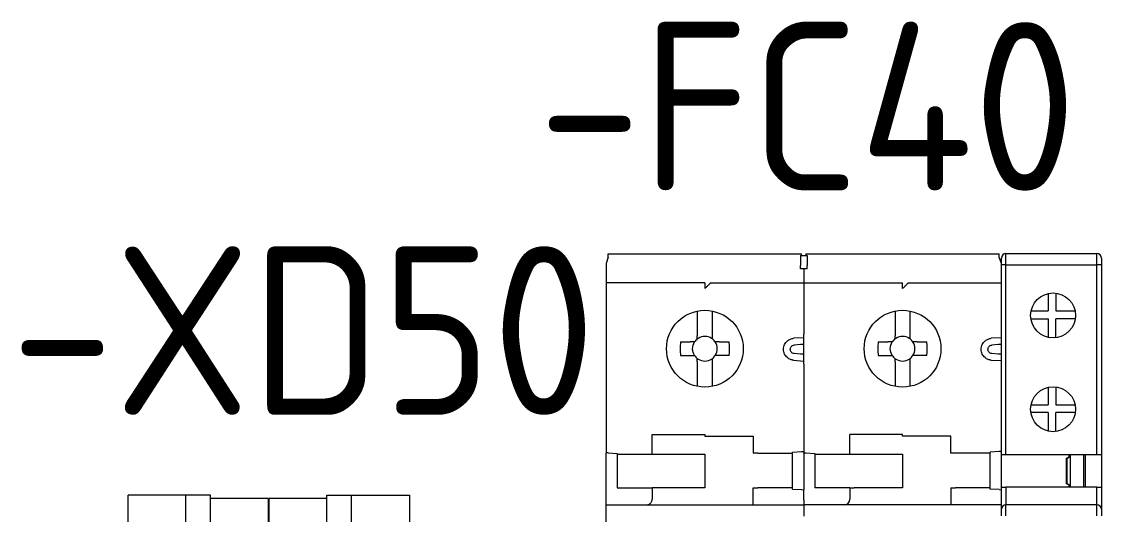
# Model space of a CAD drawing. Header units: millimetres. Extents: x 42222 to 59290, y 36233 to 38835.
# Drawn here: x 52138.4 to 52234.5, y 37436.5 to 37480.4 of the extents above; entities that cross this region are included whole.
import ezdxf
from ezdxf.enums import TextEntityAlignment as Align

# ---------------------------------------------------------------- set-up
doc = ezdxf.new("R2010")
doc.units = ezdxf.units.MM
doc.set_wipeout_variables(frame=1)
doc.layers.add('000-PI-Oprema', color=30, linetype='Continuous', lineweight=5)
doc.layers.add('SI-ORMAR-Oprema', color=30, linetype='Continuous', lineweight=5)
doc.layers.add('000-PI_TEXT', color=7, linetype='Continuous')
doc.styles.add('PI0', font='isocpeur.ttf', dxfattribs={"width": 0.9})

# ---------------------------------------------------------------- blocks, each defined once
blk = doc.blocks.new('UT 2.5 - 3044076')
blk.add_wipeout([(51211.561, 37562.824), (51216.711, 37562.824), (51216.711, 37514.824), (51211.561, 37514.824)])
for p, q in [((51211.561, 37560.624), (51211.561, 37562.824)), ((51211.561, 37562.824), (51211.561, 37562.824)), ((51216.711, 37562.824), (51211.561, 37562.824)), ((51216.711, 37562.824), (51216.711, 37562.824)), ((51216.711, 37560.624), (51216.711, 37562.824)), ((51211.561, 37560.624), (51211.561, 37559.033)), ((51211.561, 37560.624), (51211.561, 37560.624)), ((51216.711, 37560.624), (51211.561, 37560.624)), ((51216.711, 37560.624), (51216.711, 37560.624)), ((51216.711, 37560.624), (51216.711, 37559.033)), ((51211.561, 37559.033), (51211.561, 37556.89)), ((51216.711, 37559.033), (51216.711, 37556.89)), ((51211.561, 37558.574), (51211.561, 37558.574)), ((51216.711, 37558.574), (51216.711, 37558.574)), ((51216.711, 37557.263), (51211.561, 37557.263)), ((51211.561, 37556.89), (51211.561, 37556.507)), ((51211.561, 37556.507), (51211.561, 37553.998)), ((51211.561, 37556.324), (51211.561, 37556.324)), ((51216.711, 37556.507), (51216.711, 37556.89)), ((51216.711, 37553.998), (51216.711, 37556.507)), ((51216.711, 37556.324), (51216.711, 37556.324)), ((51216.711, 37554.824), (51216.711, 37554.824)), ((51211.561, 37553.998), (51211.561, 37551.424)), ((51211.561, 37553.674), (51211.561, 37553.674)), ((51216.711, 37553.998), (51216.711, 37551.424)), ((51216.711, 37553.674), (51216.711, 37553.674)), ((51211.561, 37551.424), (51211.561, 37544.024)), ((51216.711, 37551.424), (51211.561, 37551.424)), ((51216.711, 37551.424), (51216.711, 37544.024)), ((51212.696, 37549.22), (51212.696, 37549.22)), ((51212.696, 37549.22), (51215.732, 37546.184)), ((51216.227, 37546.679), (51213.191, 37549.715)), ((51213.191, 37549.715), (51213.191, 37549.715)), ((51211.561, 37548.624), (51211.561, 37548.624)), ((51216.361, 37549.008), (51216.361, 37549.008)), ((51216.361, 37546.891), (51216.361, 37549.008)), ((51216.711, 37548.624), (51216.711, 37548.624)), ((51216.227, 37546.679), (51216.227, 37546.679)), ((51216.361, 37546.891), (51216.361, 37546.891)), ((51215.732, 37546.184), (51215.732, 37546.184)), ((51211.561, 37544.024), (51211.561, 37542.824)), ((51216.711, 37544.024), (51211.561, 37544.024)), ((51213.161, 37544.024), (51213.161, 37544.024)), ((51215.761, 37544.024), (51213.161, 37544.024)), ((51215.761, 37544.024), (51215.761, 37544.024)), ((51216.711, 37544.024), (51216.711, 37542.824)), ((51211.561, 37542.824), (51211.561, 37534.824)), ((51211.561, 37542.824), (51211.561, 37542.824)), ((51216.711, 37542.824), (51211.561, 37542.824)), ((51212.211, 37539.674), (51212.211, 37542.824)), ((51212.211, 37542.824), (51212.211, 37542.824)), ((51216.236, 37542.824), (51216.236, 37539.674)), ((51216.236, 37542.824), (51216.236, 37542.824)), ((51216.711, 37542.824), (51216.711, 37542.824)), ((51216.711, 37542.824), (51216.711, 37534.824)), ((51216.236, 37539.674), (51212.211, 37539.674)), ((51212.211, 37539.674), (51212.211, 37539.674)), ((51216.236, 37539.674), (51216.236, 37539.674)), ((51212.211, 37534.824), (51212.211, 37537.974)), ((51212.211, 37537.974), (51216.236, 37537.974)), ((51212.211, 37537.974), (51212.211, 37537.974)), ((51216.236, 37537.974), (51216.236, 37534.824)), ((51216.236, 37537.974), (51216.236, 37537.974)), ((51211.561, 37534.824), (51211.561, 37533.624)), ((51211.561, 37534.824), (51211.561, 37534.824)), ((51216.711, 37534.824), (51211.561, 37534.824)), ((51212.211, 37534.824), (51212.211, 37534.824)), ((51216.236, 37534.824), (51216.236, 37534.824)), ((51216.711, 37534.824), (51216.711, 37534.824)), ((51216.711, 37534.824), (51216.711, 37533.624)), ((51211.561, 37533.624), (51211.561, 37526.224)), ((51216.711, 37533.624), (51211.561, 37533.624)), ((51215.761, 37533.624), (51213.161, 37533.624)), ((51213.161, 37533.624), (51213.161, 37533.624)), ((51215.761, 37533.624), (51215.761, 37533.624)), ((51216.711, 37533.624), (51216.711, 37526.224)), ((51212.696, 37530.97), (51212.696, 37530.97)), ((51212.696, 37530.97), (51215.732, 37527.934)), ((51216.227, 37528.429), (51213.191, 37531.465)), ((51213.191, 37531.465), (51213.191, 37531.465)), ((51216.361, 37530.758), (51216.361, 37530.758)), ((51216.361, 37528.641), (51216.361, 37530.758)), ((51216.227, 37528.429), (51216.227, 37528.429)), ((51216.361, 37528.641), (51216.361, 37528.641)), ((51215.732, 37527.934), (51215.732, 37527.934)), ((51211.561, 37526.224), (51211.561, 37523.65)), ((51216.711, 37526.224), (51211.561, 37526.224)), ((51216.711, 37526.224), (51216.711, 37523.65)), ((51211.561, 37523.65), (51211.561, 37521.142)), ((51216.711, 37521.142), (51216.711, 37523.65)), ((51211.561, 37522.524), (51211.561, 37522.524)), ((51216.711, 37522.824), (51216.711, 37522.824)), ((51216.711, 37522.524), (51216.711, 37522.524)), ((51211.561, 37521.624), (51211.561, 37521.624)), ((51216.711, 37521.624), (51216.711, 37521.624)), ((51211.561, 37521.142), (51211.561, 37520.759)), ((51211.561, 37520.759), (51211.561, 37518.616)), ((51216.711, 37520.385), (51211.561, 37520.385)), ((51216.711, 37520.759), (51216.711, 37521.142)), ((51216.711, 37520.759), (51216.711, 37518.616)), ((51211.561, 37519.074), (51211.561, 37519.074)), ((51211.561, 37518.616), (51211.561, 37517.024)), ((51216.711, 37519.074), (51216.711, 37519.074)), ((51216.711, 37518.616), (51216.711, 37517.024)), ((51211.561, 37517.024), (51211.561, 37515.824)), ((51211.561, 37517.024), (51211.561, 37517.024)), ((51216.711, 37517.024), (51211.561, 37517.024)), ((51216.711, 37517.024), (51216.711, 37517.024)), ((51216.711, 37517.024), (51216.711, 37515.824)), ((51211.561, 37515.824), (51211.561, 37515.507)), ((51211.561, 37515.824), (51211.561, 37515.824)), ((51216.711, 37516.324), (51216.711, 37516.324)), ((51216.711, 37515.824), (51216.711, 37515.824)), ((51216.711, 37515.824), (51216.711, 37515.507)), ((51211.561, 37514.824), (51211.561, 37515.507)), ((51211.561, 37514.824), (51211.561, 37514.824)), ((51216.711, 37514.824), (51211.561, 37514.824)), ((51216.711, 37514.824), (51216.711, 37515.507)), ((51216.711, 37514.824), (51216.711, 37514.824))]:
    blk.add_line(p, q)
for centre, start, end in [((51214.461, 37547.949), 89.99998, 270.00002), ((51214.461, 37547.949), 29.12459, 89.99998), ((51214.461, 37547.949), 270.00002, 330.87541), ((51214.461, 37529.699), 89.99998, 270.00002), ((51214.461, 37529.699), 29.12459, 89.99998), ((51214.461, 37529.699), 270.00002, 330.87541)]:
    blk.add_arc(centre, 2.175, start, end)
blk = doc.blocks.new('*U163')
at = {"ltscale": 0.25}
blk.add_blockref('UT 2.5 - 3044076', (-51214.136, -37538.824), dxfattribs=at)
blk = doc.blocks.new('*U164')
at = {"layer": '000-PI-Oprema', "color": 0, "linetype": 'ByBlock', "lineweight": -2, "transparency": 16777216}
blk.add_blockref('*U163', (0, 0), dxfattribs=at)
blk.add_blockref('*U163', (5.2, 0), dxfattribs=at)
blk = doc.blocks.new('*U136')
blk.add_wipeout([(-24.3, 0), (24.3, 0), (24.3, -7.35), (-24.3, -7.35)])
for p, q in [((24.3, 0), (-24.3, 0)), ((-24.3, 0), (-24.3, -7.35)), ((-18.035, -2.2), (-24.3, -2.2))]:
    blk.add_line(p, q)
at = {"ltscale": 0.25}
blk.add_line((24.3, -7.35), (-24.3, -7.35), dxfattribs=at)
blk = doc.blocks.new('*U137')
blk.add_wipeout([(-24.3, -7.35), (24.3, -7.35), (24.3, 0), (-24.3, 0)])
at = {"ltscale": 0.25}
blk.add_line((-24.3, 0), (24.3, 0), dxfattribs=at)
for p, q in [((-24.3, -7.35), (-24.3, 0)), ((-18.035, -5.15), (-24.3, -5.15)), ((24.3, -7.35), (-24.3, -7.35))]:
    blk.add_line(p, q)
blk = doc.blocks.new('5SY4206')
blk.add_wipeout([(27361.124, 37300.705), (27361.124, 37302.455), (27361.324, 37303.004), (27361.324, 37303.305), (27378.524, 37303.305), (27378.524, 37303.155), (27378.924, 37303.155), (27378.924, 37303.305), (27396.124, 37303.305), (27396.324, 37302.455), (27396.324, 37214.355), (27396.124, 37213.805), (27396.124, 37213.505), (27378.924, 37213.505), (27378.924, 37213.655), (27378.524, 37213.655), (27378.524, 37213.505), (27361.324, 37213.505), (27361.324, 37213.806), (27361.124, 37214.355)])
for p, q in [((27361.324, 37303.305), (27366.124, 37303.305)), ((27366.124, 37303.305), (27373.744, 37303.305)), ((27373.744, 37303.305), (27378.524, 37303.305)), ((27378.424, 37303.155), (27378.524, 37303.155)), ((27378.524, 37303.155), (27378.924, 37303.155)), ((27378.924, 37303.305), (27383.724, 37303.305)), ((27378.924, 37303.155), (27379.024, 37303.155)), ((27383.724, 37303.305), (27391.344, 37303.305)), ((27391.344, 37303.305), (27396.124, 37303.305)), ((27361.324, 37303.004), (27361.124, 37302.455)), ((27361.124, 37302.455), (27361.124, 37299.855)), ((27378.424, 37301.955), (27378.424, 37302.255)), ((27379.024, 37301.955), (27379.024, 37302.255)), ((27396.324, 37302.455), (27396.124, 37303.005)), ((27396.324, 37302.455), (27396.324, 37299.855)), ((27379.024, 37301.955), (27378.424, 37301.955)), ((27378.724, 37301.955), (27378.724, 37296.135)), ((27369.924, 37300.705), (27361.124, 37300.705)), ((27370.424, 37300.705), (27378.524, 37300.705)), ((27378.524, 37300.705), (27387.524, 37300.705)), ((27388.024, 37300.705), (27396.324, 37300.705)), ((27361.124, 37299.855), (27361.124, 37285.584)), ((27396.324, 37299.855), (27396.324, 37296.135)), ((27369.249, 37298.131), (27369.249, 37296.011)), ((27370.599, 37298.131), (27370.599, 37298.206)), ((27370.599, 37296.011), (27370.599, 37298.131)), ((27386.849, 37298.206), (27386.849, 37298.131)), ((27386.849, 37298.131), (27386.849, 37296.011)), ((27388.199, 37298.131), (27388.199, 37298.206)), ((27388.199, 37296.011), (27388.199, 37298.131)), ((27361.124, 37295.505), (27361.119, 37295.491)), ((27367.76, 37295.455), (27368.618, 37295.455)), ((27369.249, 37295.724), (27369.249, 37296.011)), ((27370.599, 37295.724), (27370.599, 37296.011)), ((27371.23, 37295.455), (27372.088, 37295.455)), ((27378.724, 37295.818), (27377.818, 37295.78)), ((27378.724, 37293.475), (27378.724, 37296.135)), ((27385.36, 37295.455), (27386.218, 37295.455)), ((27386.849, 37295.724), (27386.849, 37296.011)), ((27388.199, 37295.724), (27388.199, 37296.011)), ((27388.83, 37295.455), (27389.688, 37295.455)), ((27396.324, 37295.818), (27395.418, 37295.78)), ((27378.424, 37295.231), (27377.87, 37295.182)), ((27396.024, 37295.231), (27395.47, 37295.182)), ((27396.324, 37295.231), (27396.324, 37294.379)), ((27367.76, 37294.255), (27368.618, 37294.255)), ((27369.249, 37293.699), (27369.249, 37293.986)), ((27369.249, 37293.699), (27369.249, 37291.579)), ((27370.599, 37293.699), (27370.599, 37293.986)), ((27370.599, 37291.579), (27370.599, 37293.699)), ((27372.088, 37294.255), (27371.23, 37294.255)), ((27377.818, 37293.83), (27378.724, 37293.751)), ((27378.424, 37294.379), (27377.87, 37294.428)), ((27385.36, 37294.255), (27386.218, 37294.255)), ((27386.849, 37293.699), (27386.849, 37293.986)), ((27386.849, 37293.699), (27386.849, 37291.579)), ((27388.199, 37293.699), (27388.199, 37293.986)), ((27388.199, 37291.579), (27388.199, 37293.699)), ((27389.688, 37294.255), (27388.83, 37294.255)), ((27395.418, 37293.83), (27396.324, 37293.792)), ((27396.024, 37294.379), (27395.47, 37294.428)), ((27378.724, 37293.475), (27378.724, 37285.707)), ((27396.324, 37293.475), (27396.324, 37285.707)), ((27369.249, 37291.579), (27369.249, 37291.504)), ((27370.599, 37291.504), (27370.599, 37291.579)), ((27386.849, 37291.579), (27386.849, 37291.504)), ((27388.199, 37291.504), (27388.199, 37291.579)), ((27361.124, 37289.555), (27361.119, 37289.56)), ((27396.329, 37289.355), (27396.324, 37289.355)), ((27365.224, 37287.205), (27369.924, 37287.205)), ((27365.224, 37285.455), (27365.224, 37287.205)), ((27369.924, 37287.205), (27369.924, 37287.055)), ((27369.924, 37287.055), (27374.224, 37287.055)), ((27374.224, 37287.055), (27374.224, 37285.555)), ((27387.524, 37287.205), (27382.824, 37287.205)), ((27382.824, 37285.455), (27382.824, 37287.205)), ((27387.524, 37287.055), (27387.524, 37287.205)), ((27391.824, 37287.055), (27387.524, 37287.055)), ((27391.824, 37285.555), (27391.824, 37287.055)), ((27361.324, 37285.573), (27361.124, 37285.584)), ((27361.124, 37281.379), (27361.124, 37285.555)), ((27361.324, 37285.573), (27362.124, 37285.531)), ((27362.124, 37285.531), (27362.124, 37285.455)), ((27362.124, 37285.455), (27365.224, 37285.455)), ((27362.124, 37285.455), (27362.124, 37282.455)), ((27365.224, 37285.455), (27365.624, 37285.455)), ((27365.624, 37285.455), (27369.924, 37285.455)), ((27369.924, 37285.455), (27369.924, 37282.455)), ((27374.624, 37285.555), (27374.224, 37285.555)), ((27374.624, 37285.555), (27377.724, 37285.555)), ((27377.724, 37285.655), (27378.524, 37285.697)), ((27377.724, 37285.555), (27377.724, 37285.655)), ((27377.724, 37282.455), (27377.724, 37285.555)), ((27378.524, 37285.697), (27378.724, 37285.707)), ((27378.724, 37285.707), (27378.724, 37285.584)), ((27378.724, 37285.584), (27378.924, 37285.573)), ((27378.724, 37285.555), (27378.724, 37285.584)), ((27378.724, 37285.555), (27378.724, 37282.303)), ((27378.924, 37285.573), (27379.724, 37285.531)), ((27379.724, 37285.531), (27379.724, 37285.455)), ((27379.724, 37285.455), (27382.824, 37285.455)), ((27379.724, 37285.455), (27379.724, 37282.455)), ((27382.824, 37285.455), (27383.224, 37285.455)), ((27383.224, 37285.455), (27387.524, 37285.455)), ((27387.524, 37285.455), (27387.524, 37282.455)), ((27392.224, 37285.555), (27391.824, 37285.555)), ((27395.324, 37285.555), (27392.224, 37285.555)), ((27396.124, 37285.697), (27395.324, 37285.655)), ((27395.324, 37285.555), (27395.324, 37285.655)), ((27395.324, 37282.455), (27395.324, 37285.555)), ((27396.324, 37285.707), (27396.124, 37285.697)), ((27396.324, 37285.707), (27396.324, 37282.303)), ((27361.119, 37284.55), (27361.124, 37284.555)), ((27396.324, 37284.755), (27396.329, 37284.755)), ((27362.124, 37282.455), (27365.224, 37282.455)), ((27365.624, 37282.455), (27365.224, 37282.455)), ((27365.224, 37282.455), (27365.224, 37281.455)), ((27369.924, 37282.455), (27365.624, 37282.455)), ((27374.224, 37282.455), (27374.624, 37282.455)), ((27374.224, 37280.955), (27374.224, 37282.455)), ((27377.724, 37282.455), (27374.624, 37282.455)), ((27377.724, 37282.355), (27377.724, 37282.455)), ((27377.724, 37282.355), (27378.524, 37282.313)), ((27378.524, 37282.313), (27378.724, 37282.303)), ((27378.724, 37281.379), (27378.724, 37282.303)), ((27382.824, 37282.455), (27379.724, 37282.455)), ((27382.824, 37282.455), (27383.224, 37282.455)), ((27382.824, 37282.455), (27382.824, 37281.455)), ((27387.524, 37282.455), (27383.224, 37282.455)), ((27391.824, 37282.455), (27392.224, 37282.455)), ((27391.824, 37282.455), (27391.824, 37280.955)), ((27395.324, 37282.455), (27392.224, 37282.455)), ((27395.324, 37282.355), (27395.324, 37282.455)), ((27396.124, 37282.313), (27395.324, 37282.355)), ((27396.124, 37282.313), (27396.324, 37282.303)), ((27396.324, 37282.303), (27396.324, 37280.105)), ((27361.124, 37280.105), (27361.124, 37281.379)), ((27378.724, 37281.379), (27378.724, 37280.105)), ((27361.124, 37280.955), (27378.724, 37280.955)), ((27361.124, 37255.788), (27361.124, 37280.105)), ((27396.324, 37280.955), (27378.724, 37280.955)), ((27378.724, 37280.105), (27378.724, 37279.955))]:
    blk.add_line(p, q)
for centre in [(27369.924, 37294.855), (27387.524, 37294.855)]:
    blk.add_circle(centre, 3.418)
for centre, radius, start, end in [((27369.924, 37294.855), 1.1, 136.9319, 146.94427), ((27369.924, 37294.855), 1.1, 135, 136.9319), ((27369.924, 37294.855), 1.1, 123.05573, 133.0681), ((27369.924, 37294.855), 1.1, 46.9319, 56.94427), ((27369.924, 37294.855), 1.1, 45, 46.9319), ((27369.924, 37294.855), 1.1, 43.0681, 45), ((27369.924, 37294.855), 1.1, 33.05573, 43.0681), ((27387.524, 37294.855), 1.1, 136.9319, 146.94427), ((27387.524, 37294.855), 1.1, 135, 136.9319), ((27387.524, 37294.855), 1.1, 123.05573, 133.0681), ((27387.524, 37294.855), 1.1, 46.9319, 56.94427), ((27387.524, 37294.855), 1.1, 45, 46.9319), ((27387.524, 37294.855), 1.1, 43.0681, 45), ((27387.524, 37294.855), 1.1, 33.05573, 43.0681), ((27369.924, 37294.855), 1.1, 213.05573, 223.0681), ((27369.924, 37294.855), 1.1, 226.9319, 236.94427), ((27369.924, 37294.855), 1.1, 303.05573, 313.0681), ((27369.924, 37294.855), 1.1, 313.0681, 315), ((27369.924, 37294.855), 1.1, 315, 316.9319), ((27369.924, 37294.855), 1.1, 316.9319, 326.94427), ((27387.524, 37294.855), 1.1, 213.05573, 223.0681), ((27387.524, 37294.855), 1.1, 226.9319, 236.94427), ((27387.524, 37294.855), 1.1, 303.05573, 313.0681), ((27387.524, 37294.855), 1.1, 313.0681, 315), ((27387.524, 37294.855), 1.1, 315, 316.9319), ((27387.524, 37294.855), 1.1, 316.9319, 326.94427), ((27382.324, 37281.455), 0.5, 270, 0)]:
    blk.add_arc(centre, radius, start, end)
for points, knots in [([(27361.324, 37303.004), (27361.324, 37303.03), (27361.324, 37303.086), (27361.324, 37303.16), (27361.324, 37303.226), (27361.324, 37303.271), (27361.324, 37303.3), (27361.324, 37303.303), (27361.324, 37303.305)], [0.2613825, 0.2613825, 0.2613825, 0.2613825, 0.3685854, 0.5000663, 0.6285535, 0.7600358, 0.8779631, 1, 1, 1, 1]), ([(27378.424, 37303.155), (27378.424, 37303.136), (27378.424, 37303.081), (27378.424, 37302.967), (27378.424, 37302.808), (27378.424, 37302.63), (27378.424, 37302.444), (27378.424, 37302.318), (27378.424, 37302.255)], [0.287427, 0.287427, 0.287427, 0.287427, 0.3699948, 0.5001298, 0.629921, 0.7600558, 0.879771, 1, 1, 1, 1]), ([(27378.524, 37303.155), (27378.524, 37303.156), (27378.524, 37303.212), (27378.524, 37303.279), (27378.524, 37303.296), (27378.524, 37303.305)], [0, 0, 0, 0, 0.010834, 0.505413, 1, 1, 1, 1]), ([(27378.924, 37303.305), (27378.924, 37303.296), (27378.924, 37303.279), (27378.924, 37303.212), (27378.924, 37303.156), (27378.924, 37303.155)], [0, 0, 0, 0, 0.494587, 0.989166, 1, 1, 1, 1]), ([(27379.024, 37303.155), (27379.024, 37303.106), (27379.024, 37303.041), (27379.024, 37302.777), (27379.024, 37302.517), (27379.024, 37302.255)], [0.2858647, 0.2858647, 0.2858647, 0.2858647, 0.5, 0.5, 1, 1, 1, 1]), ([(27396.124, 37303.005), (27396.124, 37303.062), (27396.124, 37303.115), (27396.124, 37303.251), (27396.124, 37303.305), (27396.124, 37303.305)], [0.262243, 0.262243, 0.262243, 0.262243, 0.5, 0.5, 1, 1, 1, 1]), ([(27369.924, 37300.705), (27369.924, 37300.704), (27369.924, 37300.702), (27369.924, 37300.69), (27369.924, 37300.667), (27369.924, 37300.626), (27369.924, 37300.562), (27369.924, 37300.482), (27369.924, 37300.393), (27369.924, 37300.3), (27369.924, 37300.237), (27369.924, 37300.205)], [0, 0, 0, 0, 0.080758, 0.160392, 0.240099, 0.368585, 0.500066, 0.628554, 0.760036, 0.877963, 1, 1, 1, 1]), ([(27370.424, 37300.705), (27370.424, 37300.704), (27370.422, 37300.703), (27370.413, 37300.694), (27370.398, 37300.679), (27370.377, 37300.658), (27370.35, 37300.631), (27370.317, 37300.597), (27370.27, 37300.55), (27370.203, 37300.484), (27370.122, 37300.402), (27370.027, 37300.308), (27369.962, 37300.243), (27369.924, 37300.205)], [0, 0, 0, 0, 0.056117, 0.113833, 0.173777, 0.236509, 0.302522, 0.372235, 0.446007, 0.56933, 0.712859, 0.83153, 1, 1, 1, 1]), ([(27387.524, 37300.205), (27387.524, 37300.336), (27387.524, 37300.466), (27387.524, 37300.651), (27387.524, 37300.705), (27387.524, 37300.705)], [0, 0, 0, 0, 0.5, 0.5, 1, 1, 1, 1]), ([(27387.524, 37300.205), (27387.546, 37300.227), (27387.589, 37300.27), (27387.654, 37300.334), (27387.725, 37300.406), (27387.802, 37300.482), (27387.878, 37300.558), (27387.941, 37300.622), (27387.988, 37300.668), (27388.019, 37300.699), (27388.022, 37300.703), (27388.024, 37300.705)], [0, 0, 0, 0, 0.097283, 0.192791, 0.287384, 0.42418, 0.554334, 0.675821, 0.789691, 0.896334, 1, 1, 1, 1]), ([(27367.76, 37295.455), (27367.736, 37295.256), (27367.712, 37294.855), (27367.736, 37294.454), (27367.76, 37294.255), (27367.76, 37294.255)], [-0.000008, -0.000008, -0.000008, -0.000008, 0.499992, 0.999992, 1, 1, 1, 1]), ([(27370.524, 37295.777), (27370.347, 37295.892), (27370.136, 37295.955), (27369.713, 37295.955), (27369.502, 37295.892), (27369.324, 37295.777)], [0, 0, 0, 0, 0.5, 0.5, 1, 1, 1, 1]), ([(27371.23, 37295.455), (27371.163, 37295.455), (27371.038, 37295.455), (27370.906, 37295.455), (27370.846, 37295.455)], [0, 0, 0, 0, 0.54278, 1, 1, 1, 1]), ([(27377.818, 37293.83), (27377.787, 37293.833), (27377.727, 37293.84), (27377.638, 37293.861), (27377.527, 37293.898), (27377.398, 37293.961), (27377.252, 37294.066), (27377.121, 37294.204), (27377.012, 37294.382), (27376.94, 37294.584), (27376.916, 37294.805), (27376.94, 37295.025), (27377.012, 37295.228), (27377.121, 37295.405), (27377.252, 37295.544), (27377.398, 37295.649), (27377.541, 37295.718), (27377.682, 37295.763), (27377.772, 37295.774), (27377.818, 37295.78)], [0, 0, 0, 0, 0.031513, 0.062833, 0.094232, 0.152293, 0.210532, 0.279327, 0.348301, 0.424071, 0.50002, 0.57579, 0.651739, 0.720534, 0.789508, 0.84757, 0.905809, 0.95275, 1, 1, 1, 1]), ([(27385.36, 37295.455), (27385.336, 37295.256), (27385.312, 37294.855), (27385.336, 37294.454), (27385.36, 37294.255), (27385.36, 37294.255)], [0, 0, 0, 0, 0.5, 1, 1.000008, 1.000008, 1.000008, 1.000008]), ([(27388.124, 37295.777), (27387.947, 37295.892), (27387.736, 37295.955), (27387.313, 37295.955), (27387.102, 37295.892), (27386.924, 37295.777)], [0, 0, 0, 0, 0.5, 0.5, 1, 1, 1, 1]), ([(27388.83, 37295.455), (27388.763, 37295.455), (27388.638, 37295.455), (27388.506, 37295.455), (27388.446, 37295.455)], [0, 0, 0, 0, 0.54278, 1, 1, 1, 1]), ([(27395.418, 37293.83), (27395.387, 37293.833), (27395.327, 37293.84), (27395.238, 37293.861), (27395.127, 37293.898), (27394.998, 37293.961), (27394.852, 37294.066), (27394.721, 37294.204), (27394.612, 37294.382), (27394.54, 37294.584), (27394.516, 37294.805), (27394.54, 37295.025), (27394.612, 37295.228), (27394.721, 37295.405), (27394.852, 37295.544), (27394.998, 37295.649), (27395.141, 37295.718), (27395.282, 37295.763), (27395.372, 37295.774), (27395.418, 37295.78)], [0, 0, 0, 0, 0.031513, 0.062833, 0.094232, 0.152293, 0.210532, 0.279327, 0.348301, 0.424071, 0.50002, 0.57579, 0.651739, 0.720534, 0.789508, 0.84757, 0.905809, 0.95275, 1, 1, 1, 1]), ([(27396.324, 37296.134), (27396.324, 37296.133), (27396.324, 37296.132), (27396.324, 37296.118), (27396.324, 37296.097), (27396.324, 37296.057), (27396.324, 37295.988), (27396.324, 37295.875), (27396.324, 37295.737), (27396.324, 37295.579), (27396.324, 37295.409), (27396.324, 37295.29), (27396.324, 37295.231)], [0, 0, 0, 0, 0.062572, 0.124512, 0.186422, 0.248903, 0.373491, 0.498598, 0.623567, 0.749199, 0.874318, 1, 1, 1, 1]), ([(27369.002, 37294.255), (27369.004, 37294.256), (27369.002, 37294.255), (27369.002, 37294.255), (27369.002, 37294.255), (27369.002, 37294.256), (27369.002, 37294.256), (27369.001, 37294.258), (27368.999, 37294.26), (27368.996, 37294.265), (27368.99, 37294.275), (27368.978, 37294.294), (27368.955, 37294.334), (27368.913, 37294.417), (27368.848, 37294.591), (27368.824, 37294.749), (27368.824, 37294.855)], [0, 0, 0, 0, 0.000244, 0.000244, 0.000488, 0.000977, 0.001953, 0.003906, 0.007813, 0.015625, 0.03125, 0.0625, 0.125, 0.25, 0.5, 1, 1, 1, 1]), ([(27377.87, 37294.428), (27377.777, 37294.436), (27377.687, 37294.48), (27377.56, 37294.618), (27377.524, 37294.711), (27377.524, 37294.899), (27377.56, 37294.992), (27377.687, 37295.13), (27377.777, 37295.174), (27377.87, 37295.182)], [0, 0, 0, 0, 0.25, 0.25, 0.5, 0.5, 0.75, 0.75, 1, 1, 1, 1]), ([(27378.724, 37295.231), (27378.724, 37295.231), (27378.692, 37295.231), (27378.581, 37295.231), (27378.503, 37295.231), (27378.424, 37295.231)], [0, 0, 0, 0, 0.5, 0.5, 1, 1, 1, 1]), ([(27386.602, 37294.255), (27386.602, 37294.255), (27386.487, 37294.432), (27386.424, 37294.644), (27386.424, 37294.855)], [0, 0, 0, 0, 0.0000079, 0.5000079, 0.5000079, 0.5000079, 0.5000079]), ([(27395.47, 37294.428), (27395.377, 37294.436), (27395.287, 37294.48), (27395.16, 37294.618), (27395.124, 37294.711), (27395.124, 37294.899), (27395.16, 37294.992), (27395.287, 37295.13), (27395.377, 37295.174), (27395.47, 37295.182)], [0, 0, 0, 0, 0.25, 0.25, 0.5, 0.5, 0.75, 0.75, 1, 1, 1, 1]), ([(27396.324, 37295.231), (27396.324, 37295.231), (27396.292, 37295.231), (27396.181, 37295.231), (27396.103, 37295.231), (27396.024, 37295.231)], [0, 0, 0, 0, 0.5, 0.5, 1, 1, 1, 1]), ([(27368.618, 37294.255), (27368.686, 37294.255), (27368.81, 37294.255), (27368.942, 37294.255), (27369.002, 37294.255)], [0, 0, 0, 0, 0.54278, 1, 1, 1, 1]), ([(27369.324, 37293.933), (27369.502, 37293.818), (27369.713, 37293.755), (27370.136, 37293.755), (27370.347, 37293.818), (27370.524, 37293.933)], [0, 0, 0, 0, 0.5, 0.5, 1, 1, 1, 1]), ([(27371.23, 37294.255), (27371.163, 37294.255), (27371.039, 37294.255), (27370.907, 37294.255), (27370.846, 37294.255)], [0, 0, 0, 0, 0.540007, 1, 1, 1, 1]), ([(27378.724, 37294.379), (27378.724, 37294.379), (27378.695, 37294.379), (27378.578, 37294.379), (27378.495, 37294.379), (27378.424, 37294.379)], [0, 0, 0, 0, 0.5, 0.5, 1, 1, 1, 1]), ([(27386.218, 37294.255), (27386.286, 37294.255), (27386.41, 37294.255), (27386.542, 37294.255), (27386.602, 37294.255)], [0, 0, 0, 0, 0.54278, 1, 1, 1, 1]), ([(27386.924, 37293.933), (27387.102, 37293.818), (27387.313, 37293.755), (27387.736, 37293.755), (27387.947, 37293.818), (27388.124, 37293.933)], [0, 0, 0, 0, 0.5, 0.5, 1, 1, 1, 1]), ([(27388.83, 37294.255), (27388.763, 37294.255), (27388.639, 37294.255), (27388.507, 37294.255), (27388.446, 37294.255)], [0, 0, 0, 0, 0.540007, 1, 1, 1, 1]), ([(27396.324, 37294.379), (27396.324, 37294.379), (27396.295, 37294.379), (27396.178, 37294.379), (27396.095, 37294.379), (27396.024, 37294.379)], [0, 0, 0, 0, 0.5, 0.5, 1, 1, 1, 1]), ([(27396.324, 37294.379), (27396.324, 37294.349), (27396.324, 37294.29), (27396.324, 37294.202), (27396.324, 37294.116), (27396.324, 37294.005), (27396.324, 37293.873), (27396.324, 37293.736), (27396.324, 37293.622), (27396.324, 37293.539), (27396.324, 37293.486), (27396.324, 37293.479), (27396.324, 37293.476)], [0, 0, 0, 0, 0.06314, 0.125631, 0.188079, 0.251095, 0.376332, 0.501694, 0.62641, 0.751388, 0.875439, 1, 1, 1, 1]), ([(27364.724, 37280.955), (27364.745, 37280.956), (27364.782, 37280.957), (27364.835, 37280.967), (27364.878, 37280.979), (27364.935, 37281), (27365.003, 37281.036), (27365.08, 37281.099), (27365.142, 37281.175), (27365.189, 37281.264), (27365.219, 37281.358), (27365.222, 37281.423), (27365.224, 37281.455)], [0, 0, 0, 0, 0.090538, 0.168629, 0.234274, 0.28748, 0.430983, 0.554467, 0.680811, 0.79553, 0.900937, 1, 1, 1, 1])]:
    blk.add_open_spline(points, degree=3, knots=knots)
for points in [[(27369.002, 37295.455), (27368.868, 37295.455), (27368.742, 37295.455), (27368.618, 37295.455)], [(27368.824, 37294.855), (27368.824, 37295.066), (27368.887, 37295.278), (27369.002, 37295.455)], [(27369.146, 37295.633), (27369.155, 37295.642), (27369.164, 37295.65), (27369.173, 37295.659)], [(27371.024, 37294.855), (27371.024, 37295.067), (27370.962, 37295.278), (27370.846, 37295.455)], [(27372.088, 37294.255), (27372.136, 37294.653), (27372.136, 37295.057), (27372.088, 37295.455)], [(27386.602, 37295.455), (27386.468, 37295.455), (27386.342, 37295.455), (27386.218, 37295.455)], [(27386.424, 37294.855), (27386.424, 37295.066), (27386.487, 37295.278), (27386.602, 37295.455)], [(27386.746, 37295.633), (27386.755, 37295.642), (27386.764, 37295.65), (27386.773, 37295.659)], [(27388.624, 37294.855), (27388.624, 37295.067), (27388.562, 37295.278), (27388.446, 37295.455)], [(27389.688, 37294.255), (27389.736, 37294.653), (27389.736, 37295.057), (27389.688, 37295.455)], [(27370.846, 37294.255), (27370.962, 37294.432), (27371.024, 37294.643), (27371.024, 37294.855)], [(27388.446, 37294.255), (27388.562, 37294.432), (27388.624, 37294.643), (27388.624, 37294.855)], [(27369.146, 37294.077), (27369.138, 37294.086), (27369.129, 37294.095), (27369.121, 37294.104)], [(27369.173, 37294.051), (27369.164, 37294.06), (27369.155, 37294.068), (27369.146, 37294.077)], [(27386.746, 37294.077), (27386.738, 37294.086), (27386.729, 37294.095), (27386.721, 37294.104)], [(27386.773, 37294.051), (27386.764, 37294.06), (27386.755, 37294.068), (27386.746, 37294.077)]]:
    blk.add_open_spline(points, degree=3)
blk = doc.blocks.new('5ST3062')
blk.add_wipeout([(57363.241, 48570.044), (57363.241, 48570.644), (57363.241, 48570.644), (57363.27, 48570.792), (57363.352, 48570.92), (57363.491, 48571.014), (57363.641, 48571.044), (57371.741, 48571.044), (57371.896, 48571.013), (57372.025, 48570.926), (57372.039, 48570.911), (57372.108, 48570.803), (57372.141, 48570.644), (57372.141, 48482.244), (57372.141, 48481.644), (57372.111, 48481.49), (57372.021, 48481.357), (57371.898, 48481.276), (57371.741, 48481.244), (57363.641, 48481.244), (57363.492, 48481.273), (57363.366, 48481.353), (57363.27, 48481.496), (57363.241, 48481.644)])
at = {"linetype": 'Continuous', "lineweight": 5}
for p, q in [((57363.241, 48570.044), (57363.241, 48570.644)), ((57363.641, 48571.044), (57371.741, 48571.044)), ((57363.641, 48570.044), (57363.641, 48571.044)), ((57371.741, 48570.044), (57371.741, 48571.044)), ((57372.141, 48570.644), (57372.141, 48570.044)), ((57363.241, 48553.119), (57363.241, 48570.044)), ((57363.641, 48570.044), (57363.241, 48570.044)), ((57363.641, 48553.119), (57363.641, 48570.044)), ((57363.641, 48570.044), (57371.741, 48570.044)), ((57371.741, 48553.119), (57371.741, 48570.044)), ((57372.141, 48570.044), (57371.741, 48570.044)), ((57372.141, 48570.044), (57372.141, 48553.119)), ((57367.39, 48567.492), (57367.39, 48565.944)), ((57368.09, 48567.528), (57368.09, 48565.944)), ((57365.882, 48565.944), (57367.39, 48565.944)), ((57368.09, 48565.944), (57369.801, 48565.944)), ((57365.864, 48565.244), (57367.39, 48565.244)), ((57367.39, 48565.244), (57367.39, 48563.595)), ((57368.09, 48563.559), (57368.09, 48565.244)), ((57369.819, 48565.244), (57368.09, 48565.244)), ((57367.39, 48559.142), (57367.39, 48557.594)), ((57368.09, 48559.178), (57368.09, 48557.594)), ((57365.882, 48557.594), (57367.39, 48557.594)), ((57368.09, 48557.594), (57369.801, 48557.594)), ((57367.39, 48556.894), (57365.864, 48556.894)), ((57367.39, 48556.894), (57367.39, 48555.245)), ((57369.819, 48556.894), (57368.09, 48556.894)), ((57368.09, 48555.209), (57368.09, 48556.894)), ((57363.641, 48553.119), (57363.241, 48553.119)), ((57363.241, 48552.844), (57363.241, 48553.119)), ((57371.741, 48553.119), (57363.641, 48553.119)), ((57369.365, 48553.119), (57369.365, 48550.269)), ((57370.586, 48550.269), (57370.586, 48553.119)), ((57370.691, 48553.119), (57370.691, 48550.269)), ((57372.141, 48553.119), (57371.741, 48553.119)), ((57372.141, 48553.119), (57372.141, 48550.269)), ((57363.241, 48550.269), (57363.241, 48552.844)), ((57369.031, 48550.544), (57369.031, 48552.844)), ((57369.031, 48552.844), (57369.103, 48552.844)), ((57369.103, 48550.544), (57369.103, 48552.844)), ((57369.117, 48552.844), (57369.103, 48552.844)), ((57363.241, 48548.294), (57363.241, 48550.269)), ((57363.241, 48550.269), (57363.641, 48550.269)), ((57371.741, 48550.269), (57363.641, 48550.269)), ((57363.641, 48550.269), (57363.641, 48548.694)), ((57369.103, 48550.544), (57369.031, 48550.544)), ((57369.117, 48550.544), (57369.103, 48550.544)), ((57371.741, 48550.269), (57372.141, 48550.269)), ((57371.741, 48548.694), (57371.741, 48550.269)), ((57372.141, 48550.269), (57372.141, 48548.294)), ((57363.241, 48547.694), (57363.241, 48548.294)), ((57371.741, 48548.694), (57363.641, 48548.694)), ((57363.641, 48547.694), (57363.641, 48548.694)), ((57371.741, 48547.694), (57371.741, 48548.694)), ((57372.141, 48548.294), (57372.141, 48547.694))]:
    blk.add_line(p, q, dxfattribs=at)
for centre in [(57367.841, 48565.544), (57367.841, 48557.194)]:
    blk.add_circle(centre, 2, dxfattribs=at)
for centre, start, end in [((57363.641, 48570.644), 90, 180), ((57371.741, 48570.644), 0, 90), ((57363.641, 48548.294), 90, 180), ((57371.741, 48548.294), 0, 90)]:
    blk.add_arc(centre, 0.4, start, end, dxfattribs=at)
for points, knots in [([(57369.037, 48552.844), (57369.057, 48552.844), (57369.098, 48552.85), (57369.159, 48552.879), (57369.215, 48552.927), (57369.26, 48552.989), (57369.286, 48553.054), (57369.294, 48553.1), (57369.295, 48553.119)], [0, 0, 0, 0, 0.175589, 0.351177, 0.526766, 0.702354, 0.877943, 1, 1, 1, 1]), ([(57369.364, 48553.119), (57369.363, 48553.106), (57369.361, 48553.094), (57369.357, 48553.073), (57369.354, 48553.063), (57369.349, 48553.043), (57369.345, 48553.033), (57369.334, 48553.005), (57369.325, 48552.987), (57369.309, 48552.962), (57369.303, 48552.954), (57369.291, 48552.939), (57369.279, 48552.924), (57369.265, 48552.911), (57369.252, 48552.899), (57369.245, 48552.893), (57369.223, 48552.878), (57369.209, 48552.869), (57369.188, 48552.859), (57369.181, 48552.856), (57369.167, 48552.851), (57369.16, 48552.85), (57369.14, 48552.845), (57369.128, 48552.844), (57369.117, 48552.844)], [0, 0, 0, 0, 0.078296, 0.078296, 0.144132, 0.144132, 0.209968, 0.209968, 0.34164, 0.34164, 0.407476, 0.407476, 0.473312, 0.539148, 0.539148, 0.604984, 0.604984, 0.736656, 0.736656, 0.802492, 0.802492, 0.868328, 0.868328, 1, 1, 1, 1]), ([(57369.295, 48550.269), (57369.294, 48550.288), (57369.286, 48550.333), (57369.26, 48550.399), (57369.215, 48550.461), (57369.159, 48550.508), (57369.098, 48550.537), (57369.057, 48550.544), (57369.037, 48550.544)], [0, 0, 0, 0, 0.122057, 0.297646, 0.473234, 0.648823, 0.824411, 1, 1, 1, 1]), ([(57369.117, 48550.544), (57369.128, 48550.544), (57369.14, 48550.542), (57369.16, 48550.538), (57369.167, 48550.536), (57369.18, 48550.531), (57369.188, 48550.528), (57369.209, 48550.518), (57369.223, 48550.51), (57369.244, 48550.494), (57369.251, 48550.488), (57369.265, 48550.476), (57369.279, 48550.463), (57369.291, 48550.449), (57369.303, 48550.433), (57369.309, 48550.425), (57369.325, 48550.4), (57369.334, 48550.382), (57369.345, 48550.354), (57369.349, 48550.344), (57369.354, 48550.325), (57369.357, 48550.315), (57369.361, 48550.293), (57369.363, 48550.281), (57369.364, 48550.269)], [0, 0, 0, 0, 0.131674, 0.131674, 0.197511, 0.197511, 0.263348, 0.263348, 0.395022, 0.395022, 0.460859, 0.460859, 0.526697, 0.592534, 0.592534, 0.658371, 0.658371, 0.790045, 0.790045, 0.855882, 0.855882, 0.921719, 0.921719, 1, 1, 1, 1])]:
    blk.add_open_spline(points, degree=3, knots=knots, dxfattribs=at)
blk = doc.blocks.new('*U162')
at = {"ltscale": 0.25}
blk.add_blockref('5SY4206', (-27383.172, -37258.411), dxfattribs=at)
blk.add_blockref('5ST3062', (-57350.089, -48526.137), dxfattribs=at)
blk = doc.blocks.new('*U161')
at = {"layer": 'SI-ORMAR-Oprema', "color": 0, "linetype": 'ByBlock', "lineweight": -2, "transparency": 16777216}
blk.add_blockref('*U162', (0, 0), dxfattribs=at)

msp = doc.modelspace()

# ---------------------------------------------------------------- block references
at = {"layer": '000-PI-Oprema'}
msp.add_blockref('*U164', (52157.753, 37413.936), dxfattribs=at)
at = {"layer": 'SI-ORMAR-Oprema'}
msp.add_blockref('*U161', (52212.435, 37414.818), dxfattribs=at)

# ---------------------------------------------------------------- texts
at = {"layer": '000-PI_TEXT', "style": 'PI0', "width": 0.9}
for s, p in [('-FC40', (52208.32, 37472.858)), ('-XD50', (52163.431, 37452.882))]:
    msp.add_text(s, height=15, dxfattribs=at).set_placement(p, align=Align.MIDDLE)

# ---------------------------------------------------------------- next in the draw order: block references
at = {"layer": '000-PI-Oprema', "rotation": 270}
for name, p in [('*U136', (52155.178, 37413.936)), ('*U137', (52172.878, 37413.936))]:
    msp.add_blockref(name, p, dxfattribs=at)

doc.saveas('drawing.dxf')
